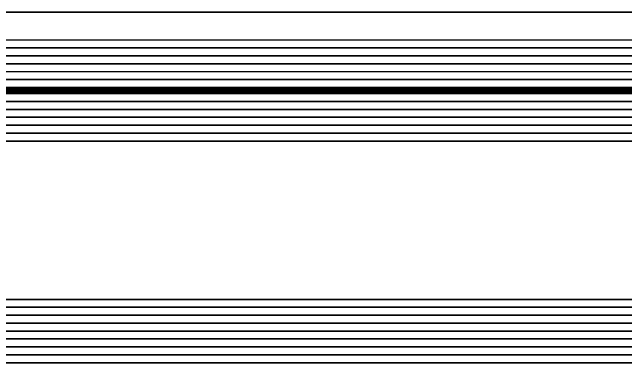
# Model space of a CAD drawing. Header units: inches. Extents: x -772 to 6765, y -813 to 4093.
# Drawn here: x 4097.12 to 4104.87, y -66.62 to -62.2 of the extents above; entities that cross this region are included whole.
import ezdxf

# ---------------------------------------------------------------- set-up
doc = ezdxf.new("R2010")
doc.units = ezdxf.units.IN
doc.header["$MEASUREMENT"] = 0
doc.linetypes.add('HIDDEN2', pattern=[0.1875, 0.125, -0.0625])
for name, color, linetype in [('aksoy_bant', 1, 'Continuous'), ('aksoy_block', 7, 'Continuous'), ('aksoy_detaytarama', 252, 'Continuous'), ('aksoy_kapali', 3, 'Continuous'), ('aksoy_silikon', 1, 'Continuous'), ('H_FAC_Cam', 153, 'Continuous'), ('H_FAC_Giydirme', 100, 'Continuous'), ('H_GEN_Greyscale1', 251, 'Continuous')]:
    doc.layers.add(name, color=color, linetype=linetype)
doc.styles.get("Standard").update_dxf_attribs({"font": 'arial.ttf'})

# ---------------------------------------------------------------- blocks, each defined once
blk = doc.blocks.new('c1(8 20 12) silikon')
at = {"layer": 'aksoy_detaytarama'}
h = blk.add_hatch(dxfattribs=at)
h.set_pattern_fill('DOTS', color=256, scale=0.3)
h.set_pattern_definition([(0, (-3382.41547, -5313.1591), (0.238125, 0.47625), [0, -0.47625])])
h.paths.add_polyline_path([(-45.171, -13.05), (-45.171, -11.05), (-34.367, -11.05), (-31.888, 5.822), (-31.888, 6.95), (-25.888, 6.95), (-25.888, -13.05)])
at = {"layer": 'aksoy_bant'}
for points in [[(-23.722, 6.95), (-19.188, 6.95), (-19.188, 6.7), (-23.722, 6.7)], [(-23.722, -12.8), (-19.188, -12.8), (-19.188, -13.05), (-23.722, -13.05)]]:
    blk.add_lwpolyline(points, close=True, dxfattribs=at)
at = {"layer": 'aksoy_detaytarama'}
for p, q in [((-46.171, 18.71), (103.829, 18.71)), ((-46.171, 17.71), (103.829, 17.71)), ((-46.171, 16.71), (103.829, 16.71)), ((-46.171, 15.71), (103.829, 15.71)), ((-46.171, 14.71), (103.829, 14.71)), ((-46.171, 11.95), (103.829, 11.95)), ((-46.171, 10.95), (103.829, 10.95)), ((-46.171, 9.95), (103.829, 9.95)), ((-46.171, 8.95), (103.829, 8.95)), ((-46.171, 7.95), (103.829, 7.95)), ((-46.171, -14.05), (103.829, -14.05)), ((-46.171, -15.05), (103.829, -15.05)), ((-46.171, -16.05), (103.829, -16.05)), ((-46.171, -17.05), (103.829, -17.05)), ((-46.171, -18.05), (103.829, -18.05)), ((-46.171, -19.05), (103.829, -19.05)), ((-46.171, -20.05), (103.829, -20.05))]:
    blk.add_line(p, q, dxfattribs=at)
at = {"layer": 'aksoy_detaytarama', "linetype": 'HIDDEN2', "const_width": 0.76}
blk.add_lwpolyline([(103.829, 13.33), (-45.171, 13.33)], dxfattribs=at)
at = {"layer": 'aksoy_silikon'}
blk.add_lwpolyline([(-45.171, -13.05), (-45.171, -11.05), (-34.367, -11.05), (-31.888, 5.822), (-31.888, 6.95), (-25.888, 6.95), (-25.888, -13.05)], close=True, dxfattribs=at)
at = {"layer": 'H_FAC_Cam'}
for points in [[(103.829, 19.71), (-45.171, 19.71), (-46.171, 18.71), (-46.171, 14.71), (-45.171, 13.71), (103.829, 13.71)], [(103.829, 12.95), (-45.171, 12.95), (-46.171, 11.95), (-46.171, 7.95), (-45.171, 6.95), (103.829, 6.95)], [(103.829, -13.05), (-45.171, -13.05), (-46.171, -14.05), (-46.171, -20.05), (-45.171, -21.05), (103.829, -21.05)]]:
    blk.add_lwpolyline(points, dxfattribs=at)
at = {"layer": 'H_FAC_Giydirme', "ltscale": 10}
for points in [[(-19.188, 6.7), (-23.722, 6.7, 0.198912), (-24.005, 6.583), (-25.771, 4.817, 0.198912), (-25.888, 4.534), (-25.888, -10.634, 0.198912), (-25.771, -10.917), (-24.005, -12.683, 0.198912), (-23.722, -12.8), (-19.188, -12.8, 0.414214), (-18.888, -12.5), (-18.888, 6.4, 0.414214)], [(-24.695, 4.479, 0.198912), (-24.988, 3.772), (-24.988, -9.871, 0.198912), (-24.695, -10.579), (-23.766, -11.507, 0.198912), (-23.059, -11.8), (-20.688, -11.8, 0.414214), (-20.188, -11.3), (-20.188, 5.2, 0.414214), (-20.688, 5.7), (-23.059, 5.7, 0.198912), (-23.766, 5.407)]]:
    blk.add_lwpolyline(points, format="xyb", close=True, dxfattribs=at)
at = {"layer": 'aksoy_kapali', "ltscale": 0.5}
blk.add_text('C1', height=2, dxfattribs=at).set_placement((-16.992, 3.143))
blk = doc.blocks.new('dt-p103')
at = {"layer": 'H_GEN_Greyscale1'}
blk.add_line((-28.552, -146.487), (-160, -146.487), dxfattribs=at)
at = {"layer": 'aksoy_block', "xscale": -1}
blk.add_blockref('c1(8 20 12) silikon', (-56.171, -169.698), dxfattribs=at)

msp = doc.modelspace()

# ---------------------------------------------------------------- block references
at = {"layer": 'aksoy_block', "xscale": -0.1000000000000014, "yscale": 0.1000000000000014, "zscale": 0.1, "rotation": 359.9990483270242}
msp.add_blockref('dt-p103', (4090.6251, -47.5474), dxfattribs=at)

doc.saveas('drawing.dxf')
